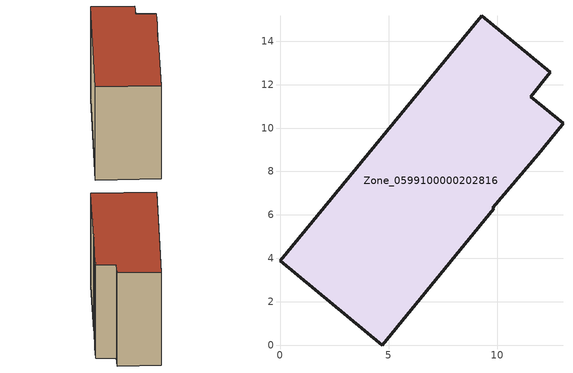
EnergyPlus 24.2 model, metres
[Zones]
Zone_0599100000202816
 floor ground (C_G): 11.91,8.8 9.81,6.33 9.86,6.29 4.72,0 0,3.88 9.3,15.16 12.45,12.57 11.56,11.45 13.04,10.21 13,10.15 z0
 wall outside (C_F): 12.45,12.57 9.3,15.16 0,3.88 4.72,0 9.86,6.29 9.81,6.33 11.91,8.8 13,10.15 13.04,10.21 11.56,11.45 12.45,12.57 z0:10.04
 roof outside (C_R): 13,10.15 13.04,10.21 11.56,11.45 12.45,12.57 9.3,15.16 0,3.88 4.72,0 9.86,6.29 9.81,6.33 11.91,8.8 z10.04
[BUILDING]
Pand.0599100000202816: North Axis=0; Terrain=City; Loads Convergence Tolerance Value=0.04; Temperature Convergence Tolerance Value=0.4; Solar Distribution=FullExterior; Maximum Number of Warmup Days=25; Minimum Number of Warmup Days=1
[Site:Location]
Rotterdam.The.Hague.AP_ZH_NLD Design_Conditions: Latitude=51.96; Longitude=4.45; Time Zone=1; Elevation=-4.5
[SITE:GROUNDTEMPERATURE:BUILDINGSURFACE]
18, 18, 18, 18, 18, 18, 18, 18, 18, 18, 18, 18
[MATERIAL] Thermal Absorptance=0.9; Solar Absorptance=0.7; Visible Absorptance=0.7
Name | Roughness | Thickness | Conductivity | Density | Specific Heat
G.TC.1946 | MediumSmooth | 0.15 | 1 | 540 | 1210
F.TC.1946 | Rough | 0.3 | 0.857143 | 1920 | 840
R.TC.1946 | MediumRough | 0.2 | 0.909091 | 1500 | 1000
[CONSTRUCTION]
C_G: G.TC.1946
C_F: F.TC.1946
C_R: R.TC.1946
[ZONE]
Zone_0599100000202816: Type=1; Multiplier=1; Ceiling Height=Autocalculate; Volume=Autocalculate; Floor Area=autocalculate; Part of Total Floor Area=Yes
[ZONEINFILTRATION:DESIGNFLOWRATE]
Infil_Zone_0599100000202816: Zone or ZoneList or Space or SpaceList=Zone_0599100000202816; Schedule=AlwaysOn; Design Flow Rate Calculation Method=Flow/Area; Flow Rate per Floor Area=0.003; Constant Term Coefficient=1; Temperature Term Coefficient=0; Velocity Term Coefficient=0; Velocity Squared Term Coefficient=0
[HVACTEMPLATE:ZONE:IDEALLOADSAIRSYSTEM]
Zone_0599100000202816: Maximum Heating Supply Air Temperature=50; Minimum Cooling Supply Air Temperature=13; Maximum Heating Supply Air Humidity Ratio=0.0156; Minimum Cooling Supply Air Humidity Ratio=0.0077; Heating Limit=NoLimit; Cooling Limit=NoLimit; Dehumidification Control Type=ConstantSensibleHeatRatio; Cooling Sensible Heat Ratio=0.7; Dehumidification Setpoint=60; Humidification Control Type=None; Humidification Setpoint=30; Outdoor Air Method=None; Outdoor Air Flow Rate per Person=0.00944; Outdoor Air Flow Rate per Zone Floor Area=0; Outdoor Air Flow Rate per Zone=0; Demand Controlled Ventilation Type=None; Outdoor Air Economizer Type=NoEconomizer; Heat Recovery Type=None; Sensible Heat Recovery Effectiveness=0.7; Latent Heat Recovery Effectiveness=0.65
[ZONECONTROL:THERMOSTAT]
ThermostatControl_Zone_0599100000202816: Zone or ZoneList=Zone_0599100000202816; Control Type Schedule=DualSetpointControlType; Control 1=Thermostat_Zone_0599100000202816; Temperature Difference Between Cutout And Setpoint=0
[THERMOSTATSETPOINT:DUALSETPOINT]
Thermostat_Zone_0599100000202816: Heating Setpoint Temperature Schedule=HeatingSetpoint_Zone_0599100000202816; Cooling Setpoint Temperature Schedule=CoolingSetpoint_Zone_0599100000202816
[SCHEDULE:COMPACT]
HeatingSetpoint_Zone_0599100000202816: Through: 12/31, For: AllDays, Until: 24:00, 21
CoolingSetpoint_Zone_0599100000202816: Through: 12/31, For: AllDays, Until: 24:00, 24
DualSetpointControlType: Through: 12/31, For: AllDays, Until: 24:00, 4
AlwaysOn: Through: 12/31, For: AllDays, Until: 24:00, 1
